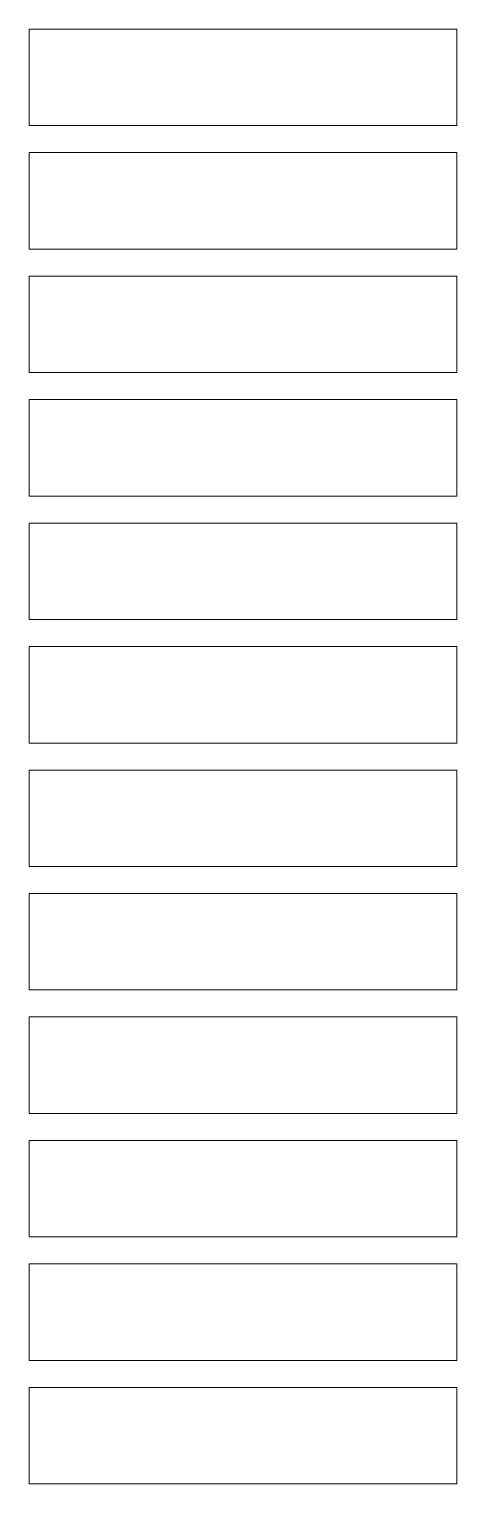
# Model space of a CAD drawing. Header units: inches. Extents: x 0.27 to 2.02, y -6.23 to -0.26.
import ezdxf

# ---------------------------------------------------------------- set-up
doc = ezdxf.new("R2010")
doc.units = ezdxf.units.IN
doc.header["$MEASUREMENT"] = 0
doc.layers.add('Layer 1', color=7, linetype='Continuous')

msp = doc.modelspace()

# ---------------------------------------------------------------- linework, layer by layer
at = {"layer": 'Layer 1', "lineweight": 0}
for points in [[(2.0225, -0.6544), (0.2689, -0.6544), (0.2689, -0.2585), (2.0225, -0.2585), (2.0225, -0.6544)], [(2.0225, -1.161), (0.2689, -1.161), (0.2689, -0.7652), (2.0225, -0.7652), (2.0225, -1.161)], [(2.0225, -1.6677), (0.2689, -1.6677), (0.2689, -1.2718), (2.0225, -1.2718), (2.0225, -1.6677)], [(2.0225, -2.1744), (0.2689, -2.1744), (0.2689, -1.7785), (2.0225, -1.7785), (2.0225, -2.1744)], [(2.0225, -2.681), (0.2689, -2.681), (0.2689, -2.2852), (2.0225, -2.2852), (2.0225, -2.681)], [(2.0225, -3.1877), (0.2689, -3.1877), (0.2689, -2.7918), (2.0225, -2.7918), (2.0225, -3.1877)], [(2.0225, -3.6943), (0.2689, -3.6943), (0.2689, -3.2985), (2.0225, -3.2985), (2.0225, -3.6943)], [(2.0225, -4.201), (0.2689, -4.201), (0.2689, -3.8051), (2.0225, -3.8051), (2.0225, -4.201)], [(2.0225, -4.7077), (0.2689, -4.7077), (0.2689, -4.3118), (2.0225, -4.3118), (2.0225, -4.7077)], [(2.0225, -5.2143), (0.2689, -5.2143), (0.2689, -4.8185), (2.0225, -4.8185), (2.0225, -5.2143)], [(2.0225, -5.721), (0.2689, -5.721), (0.2689, -5.3251), (2.0225, -5.3251), (2.0225, -5.721)], [(2.0225, -6.2276), (0.2689, -6.2276), (0.2689, -5.8318), (2.0225, -5.8318), (2.0225, -6.2276)]]:
    msp.add_lwpolyline(points, dxfattribs=at)

doc.saveas('drawing.dxf')
